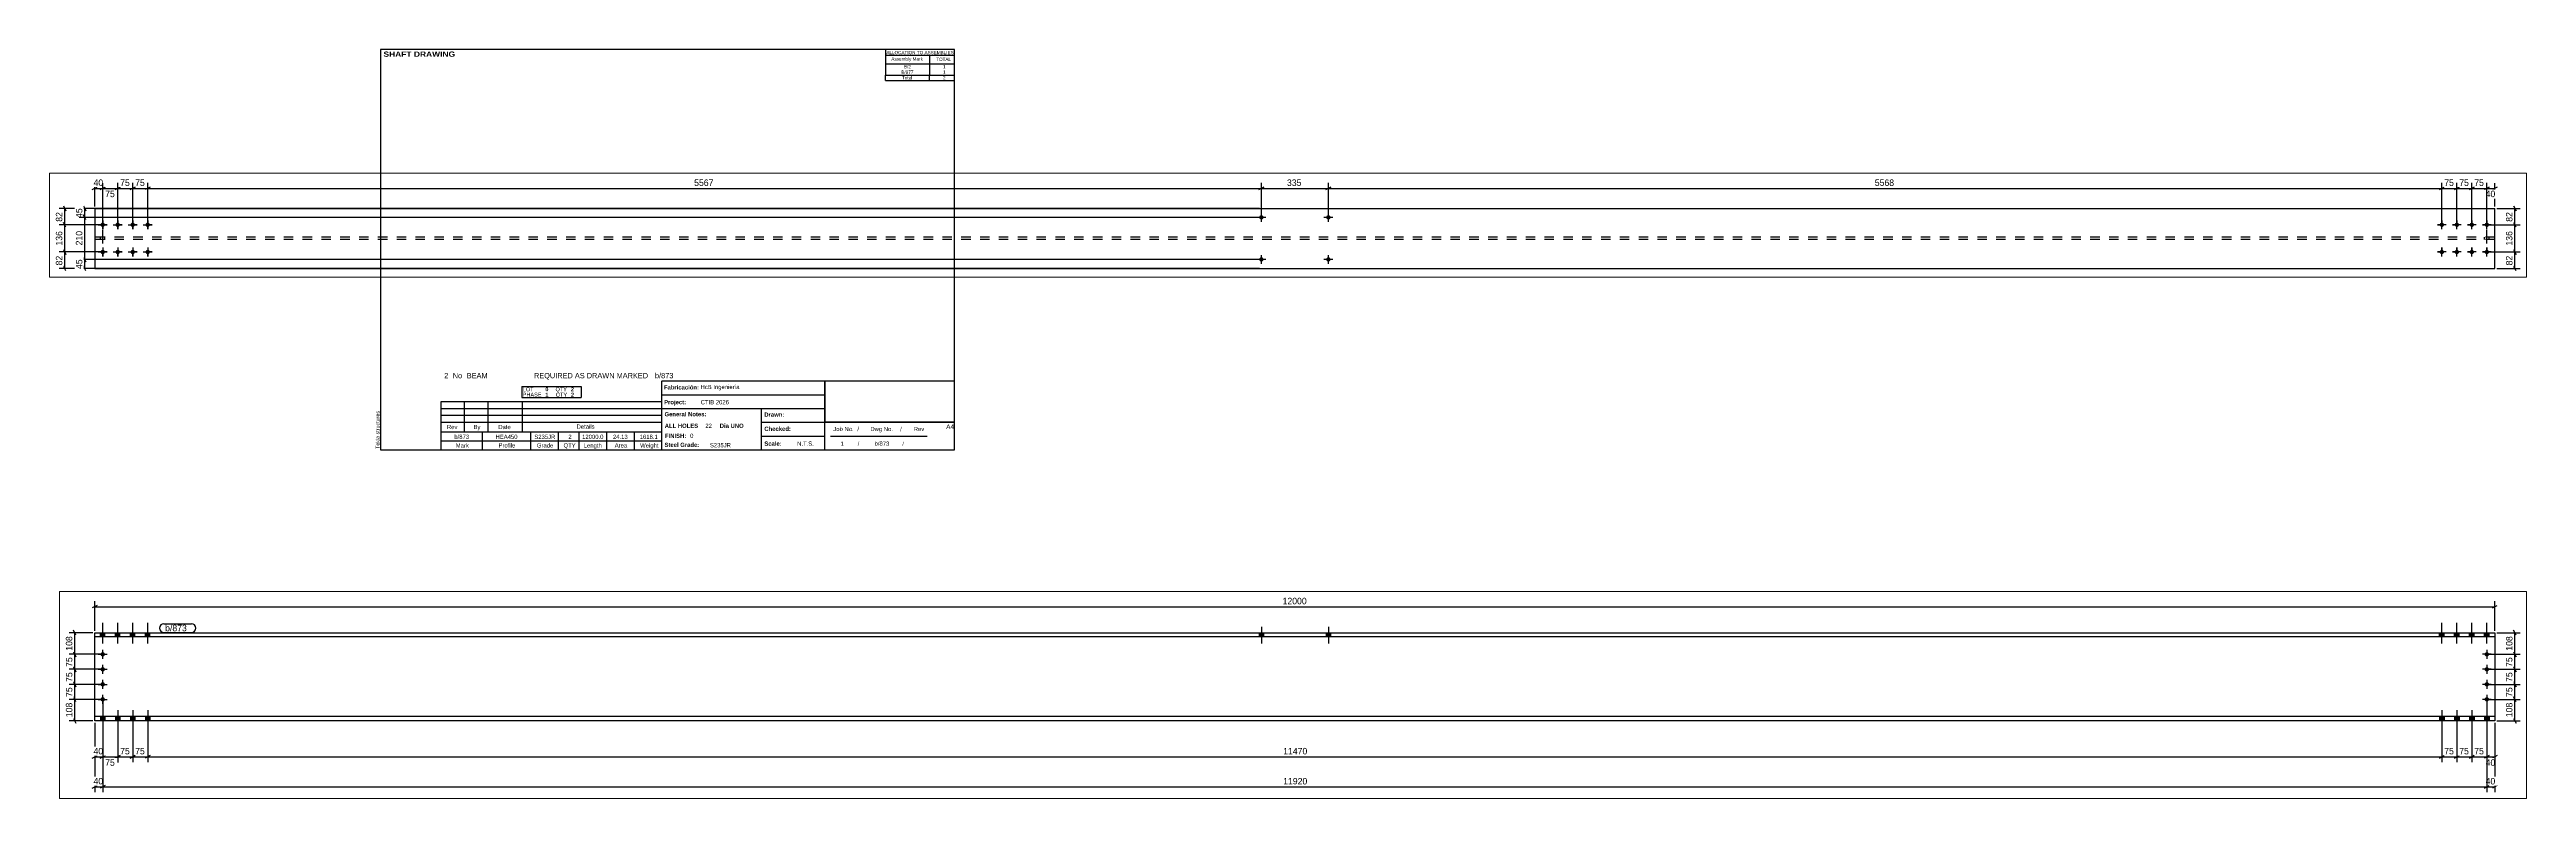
# Paper-space layout 'Layout1' of a CAD drawing. Header units: millimetres. Extents: x -160 to 1078, y -169 to 205.
# The model-space entities are those that its viewports show. They can reach past a viewport. Long polylines and large blocks are cut down to what shows.
import ezdxf

# ---------------------------------------------------------------- set-up
doc = ezdxf.new("R2010")
doc.units = ezdxf.units.MM
doc.linetypes.add('DXK_LINE_DOT2', pattern=[3.9198, 1.9599, -1.9599])
doc.linetypes.add('DXK_LINE_DOT4', pattern=[0.9408, 0.4704, -0.4704])
doc.layers.add('Viewport layer', color=7, linetype='Continuous', plot=False)
doc.styles.add('Arial', font='ARIAL.TTF', dxfattribs={"height": 0.2})
doc.styles.add('Arial Black', font='ARIBLK.TTF', dxfattribs={"height": 0.2})
doc.styles.add('Arial Bold', font='ARIALBD.TTF', dxfattribs={"height": 0.2})
doc.styles.add('Comic Sans MS', font='COMIC.TTF', dxfattribs={"height": 0.2})

msp = doc.modelspace()

# ---------------------------------------------------------------- hatches: boundary and pattern name
at = {"linetype": 'Continuous'}
for points in [[(17611, 828), (17589, 828), (17589, 807), (17611, 807)], [(17611, 828), (17589, 828), (17589, 807), (17611, 807)], [(17686, 828), (17664, 828), (17664, 807), (17686, 807)], [(17686, 828), (17664, 828), (17664, 807), (17686, 807)], [(17761, 828), (17739, 828), (17739, 807), (17761, 807)], [(17761, 828), (17739, 828), (17739, 807), (17761, 807)], [(17836, 828), (17814, 828), (17814, 807), (17836, 807)], [(17836, 828), (17814, 828), (17814, 807), (17836, 807)], [(23404, 828), (23382, 828), (23382, 807), (23404, 807)], [(23404, 828), (23382, 828), (23382, 807), (23404, 807)], [(23739, 828), (23717, 828), (23717, 807), (23739, 807)], [(23739, 828), (23717, 828), (23717, 807), (23739, 807)], [(29284, 807), (29306, 807), (29306, 828), (29284, 828)], [(29284, 807), (29306, 807), (29306, 828), (29284, 828)], [(29359, 807), (29381, 807), (29381, 828), (29359, 828)], [(29359, 807), (29381, 807), (29381, 828), (29359, 828)], [(29434, 807), (29456, 807), (29456, 828), (29434, 828)], [(29434, 807), (29456, 807), (29456, 828), (29434, 828)], [(29509, 807), (29531, 807), (29531, 828), (29509, 828)], [(29509, 807), (29531, 807), (29531, 828), (29509, 828)], [(17600, 731, -1), (17600, 709, -1)], [(17600, 656, -1), (17600, 634, -1)], [(29520, 709, -1), (29520, 731, -1)], [(29520, 634, -1), (29520, 656, -1)], [(17600, 581, -1), (17600, 559, -1)], [(17600, 506, -1), (17600, 484, -1)], [(29520, 559, -1), (29520, 581, -1)], [(29520, 484, -1), (29520, 506, -1)], [(17611, 409), (17589, 409), (17589, 388), (17611, 388)], [(17611, 409), (17589, 409), (17589, 388), (17611, 388)], [(17686, 409), (17664, 409), (17664, 388), (17686, 388)], [(17686, 409), (17664, 409), (17664, 388), (17686, 388)], [(17761, 409), (17739, 409), (17739, 388), (17761, 388)], [(17761, 409), (17739, 409), (17739, 388), (17761, 388)], [(17836, 409), (17814, 409), (17814, 388), (17836, 388)], [(17836, 409), (17814, 409), (17814, 388), (17836, 388)], [(29284, 388), (29306, 388), (29306, 409), (29284, 409)], [(29284, 388), (29306, 388), (29306, 409), (29284, 409)], [(29359, 388), (29381, 388), (29381, 409), (29359, 409)], [(29359, 388), (29381, 388), (29381, 409), (29359, 409)], [(29434, 388), (29456, 388), (29456, 409), (29434, 409)], [(29434, 388), (29456, 388), (29456, 409), (29434, 409)], [(29509, 388), (29531, 388), (29531, 409), (29509, 409)], [(29509, 388), (29531, 388), (29531, 409), (29509, 409)], [(266, 273, -1), (266, 251, -1)], [(341, 273, -1), (341, 251, -1)], [(416, 273, -1), (416, 251, -1)], [(491, 273, -1), (491, 251, -1)], [(6048, 299, -1), (6070, 299, -1)], [(6383, 299, -1), (6405, 299, -1)], [(11961, 251, -1), (11961, 273, -1)], [(12036, 251, -1), (12036, 273, -1)], [(12111, 251, -1), (12111, 273, -1)], [(12186, 251, -1), (12186, 273, -1)], [(266, 137, -1), (266, 115, -1)], [(341, 137, -1), (341, 115, -1)], [(416, 137, -1), (416, 115, -1)], [(491, 137, -1), (491, 115, -1)], [(11961, 115, -1), (11961, 137, -1)], [(12036, 115, -1), (12036, 137, -1)], [(12111, 115, -1), (12111, 137, -1)], [(12186, 115, -1), (12186, 137, -1)], [(6048, 89, -1), (6070, 89, -1)], [(6383, 89, -1), (6405, 89, -1)]]:
    msp.add_hatch(color=3, dxfattribs=at).paths.add_polyline_path(points)

# ---------------------------------------------------------------- linework, layer by layer
at = {"color": 8, "linetype": 'Continuous'}
for p, q in [((17572, 964), (17548, 952)), ((17560, 838), (17560, 986)), ((17560, 958), (29560, 958)), ((29548, 952), (29572, 964)), ((29560, 838), (29560, 986)), ((17550, 828), (17432, 828)), ((17466, 816), (17454, 840)), ((29570, 828), (29686, 828)), ((29666, 816), (29654, 840)), ((29660, 720), (29660, 828)), ((17590, 720), (17432, 720)), ((17590, 645), (17432, 645)), ((17454, 732), (17466, 708)), ((17466, 633), (17454, 657)), ((17460, 645), (17460, 720)), ((29530, 720), (29686, 720)), ((29530, 645), (29686, 645)), ((29654, 732), (29666, 708)), ((29666, 633), (29654, 657)), ((17590, 570), (17432, 570)), ((17466, 558), (17454, 582)), ((17466, 483), (17454, 507)), ((29530, 570), (29686, 570)), ((29654, 582), (29666, 558)), ((29666, 483), (29654, 507)), ((29660, 495), (29660, 570)), ((214, 438), (238, 450)), ((226, 354), (226, 472)), ((226, 444), (266, 444)), ((278, 450), (254, 438)), ((266, 272), (266, 472)), ((341, 272), (341, 470)), ((404, 438), (428, 450)), ((416, 272), (416, 472)), ((416, 444), (491, 444)), ((503, 450), (479, 438)), ((503, 450), (479, 438)), ((491, 272), (491, 472)), ((491, 272), (491, 472)), ((491, 444), (6059, 444)), ((6071, 450), (6047, 438)), ((6047, 438), (6071, 450)), ((6059, 309), (6059, 472)), ((6059, 309), (6059, 472)), ((6059, 444), (6394, 444)), ((6382, 438), (6406, 450)), ((6406, 450), (6382, 438)), ((6394, 309), (6394, 472)), ((6394, 309), (6394, 472)), ((11949, 438), (11973, 450)), ((11961, 272), (11961, 472)), ((11961, 444), (12036, 444)), ((12048, 450), (12024, 438)), ((12036, 272), (12036, 472)), ((12111, 272), (12111, 472)), ((12174, 438), (12198, 450)), ((12186, 272), (12186, 470)), ((12186, 444), (12226, 444)), ((12238, 450), (12214, 438)), ((12226, 354), (12226, 470)), ((17590, 495), (17432, 495)), ((17550, 388), (17432, 388)), ((17454, 400), (17466, 376)), ((17460, 388), (17460, 495)), ((17560, 378), (17560, 32)), ((17600, 485), (17600, 32)), ((17600, 485), (17600, 179)), ((29520, 485), (29520, 179)), ((29530, 495), (29686, 495)), ((29560, 378), (29560, 179)), ((29570, 388), (29686, 388)), ((29654, 400), (29666, 376)), ((256, 262), (48, 262)), ((70, 356), (82, 332)), ((82, 250), (70, 274)), ((76, 262), (76, 344)), ((6049, 299), (148, 299)), ((170, 356), (182, 332)), ((182, 287), (170, 311)), ((176, 299), (176, 344)), ((12196, 262), (12352, 262)), ((12320, 356), (12332, 332)), ((12332, 250), (12320, 274)), ((17675, 343), (17675, 182)), ((17750, 343), (17750, 182)), ((17825, 343), (17825, 182)), ((17825, 343), (17825, 182)), ((29295, 343), (29295, 182)), ((29370, 343), (29370, 182)), ((29445, 343), (29445, 182)), ((256, 126), (48, 126)), ((70, 138), (82, 114)), ((76, 44), (76, 126)), ((12196, 126), (12352, 126)), ((12320, 138), (12332, 114)), ((12326, 44), (12326, 126)), ((17588, 202), (17612, 214)), ((17663, 202), (17687, 214)), ((17738, 202), (17762, 214)), ((17750, 208), (17825, 208)), ((17837, 214), (17813, 202)), ((17837, 214), (17813, 202)), ((29283, 202), (29307, 214)), ((29295, 208), (29370, 208)), ((29382, 214), (29358, 202)), ((29508, 202), (29532, 214)), ((29520, 208), (29560, 208)), ((29572, 214), (29548, 202)), ((216, 44), (48, 44)), ((82, 32), (70, 56)), ((6049, 89), (148, 89)), ((6049, 89), (148, 89)), ((6049, 44), (148, 44)), ((170, 101), (182, 77)), ((182, 32), (170, 56)), ((176, 44), (176, 89)), ((12236, 44), (12352, 44)), ((12332, 32), (12320, 56)), ((17548, 52), (17572, 64)), ((17560, 58), (17600, 58)), ((17612, 64), (17588, 52)), ((29508, 52), (29532, 64)), ((29520, 58), (29560, 58)), ((29572, 64), (29548, 52))]:
    msp.add_line(p, q, dxfattribs=at)
at = {"color": 3, "linetype": 'Continuous'}
for p, q in [((17600, 774), (17600, 878)), ((17600, 774), (17600, 878)), ((17675, 774), (17675, 878)), ((17675, 774), (17675, 878)), ((17750, 774), (17750, 878)), ((17750, 774), (17750, 878)), ((17825, 774), (17825, 878)), ((17825, 774), (17825, 878)), ((29295, 774), (29295, 878)), ((29295, 774), (29295, 878)), ((29370, 774), (29370, 878)), ((29370, 774), (29370, 878)), ((29445, 774), (29445, 878)), ((29445, 774), (29445, 878)), ((29520, 774), (29520, 878)), ((29520, 774), (29520, 878)), ((17589, 807), (17589, 828)), ((17589, 807), (17589, 828)), ((17611, 807), (17611, 828)), ((17611, 807), (17611, 828)), ((17664, 807), (17664, 828)), ((17664, 807), (17664, 828)), ((17686, 807), (17686, 828)), ((17686, 807), (17686, 828)), ((17739, 807), (17739, 828)), ((17739, 807), (17739, 828)), ((17761, 807), (17761, 828)), ((17761, 807), (17761, 828)), ((17814, 807), (17814, 828)), ((17814, 807), (17814, 828)), ((17836, 807), (17836, 828)), ((17836, 807), (17836, 828)), ((23382, 828), (23382, 807)), ((23382, 828), (23382, 807)), ((23393, 857), (23393, 774)), ((23393, 857), (23393, 774)), ((23404, 828), (23404, 807)), ((23404, 828), (23404, 807)), ((23717, 828), (23717, 807)), ((23717, 828), (23717, 807)), ((23728, 857), (23728, 774)), ((23728, 857), (23728, 774)), ((23739, 828), (23739, 807)), ((23739, 828), (23739, 807)), ((29284, 807), (29284, 828)), ((29284, 807), (29284, 828)), ((29306, 807), (29306, 828)), ((29306, 807), (29306, 828)), ((29359, 807), (29359, 828)), ((29359, 807), (29359, 828)), ((29381, 807), (29381, 828)), ((29381, 807), (29381, 828)), ((29434, 807), (29434, 828)), ((29434, 807), (29434, 828)), ((29456, 807), (29456, 828)), ((29456, 807), (29456, 828)), ((29509, 807), (29509, 828)), ((29509, 807), (29509, 828)), ((29531, 807), (29531, 828)), ((29531, 807), (29531, 828)), ((17578, 720), (17622, 720)), ((17578, 645), (17622, 645)), ((17600, 698), (17600, 742)), ((17600, 623), (17600, 667)), ((29542, 720), (29498, 720)), ((29542, 645), (29498, 645)), ((29520, 742), (29520, 698)), ((29520, 667), (29520, 623)), ((17578, 570), (17622, 570)), ((17600, 548), (17600, 592)), ((17600, 473), (17600, 517)), ((29542, 570), (29498, 570)), ((29520, 592), (29520, 548)), ((29520, 517), (29520, 473)), ((17578, 495), (17622, 495)), ((17589, 409), (17589, 388)), ((17589, 409), (17589, 388)), ((17600, 441), (17600, 338)), ((17600, 441), (17600, 338)), ((17611, 409), (17611, 388)), ((17611, 409), (17611, 388)), ((17664, 409), (17664, 388)), ((17664, 409), (17664, 388)), ((17675, 441), (17675, 338)), ((17675, 441), (17675, 338)), ((17686, 409), (17686, 388)), ((17686, 409), (17686, 388)), ((17739, 409), (17739, 388)), ((17739, 409), (17739, 388)), ((17750, 441), (17750, 338)), ((17750, 441), (17750, 338)), ((17761, 409), (17761, 388)), ((17761, 409), (17761, 388)), ((17814, 409), (17814, 388)), ((17814, 409), (17814, 388)), ((17825, 441), (17825, 338)), ((17825, 441), (17825, 338)), ((17836, 409), (17836, 388)), ((17836, 409), (17836, 388)), ((29284, 409), (29284, 388)), ((29284, 409), (29284, 388)), ((29295, 441), (29295, 338)), ((29295, 441), (29295, 338)), ((29306, 409), (29306, 388)), ((29306, 409), (29306, 388)), ((29359, 409), (29359, 388)), ((29359, 409), (29359, 388)), ((29370, 441), (29370, 338)), ((29370, 441), (29370, 338)), ((29381, 409), (29381, 388)), ((29381, 409), (29381, 388)), ((29434, 409), (29434, 388)), ((29434, 409), (29434, 388)), ((29445, 441), (29445, 338)), ((29445, 441), (29445, 338)), ((29456, 409), (29456, 388)), ((29456, 409), (29456, 388)), ((29542, 495), (29498, 495)), ((29509, 409), (29509, 388)), ((29509, 409), (29509, 388)), ((29520, 441), (29520, 338)), ((29520, 441), (29520, 338)), ((29531, 409), (29531, 388)), ((29531, 409), (29531, 388)), ((244, 262), (288, 262)), ((244, 262), (259, 262)), ((266, 284), (266, 240)), ((266, 284), (266, 269)), ((266, 240), (266, 254)), ((288, 262), (274, 262)), ((319, 262), (363, 262)), ((319, 262), (334, 262)), ((341, 284), (341, 240)), ((341, 284), (341, 269)), ((341, 240), (341, 254)), ((363, 262), (349, 262)), ((394, 262), (438, 262)), ((394, 262), (409, 262)), ((416, 284), (416, 240)), ((416, 284), (416, 269)), ((416, 240), (416, 254)), ((438, 262), (424, 262)), ((469, 262), (513, 262)), ((469, 262), (484, 262)), ((491, 284), (491, 240)), ((491, 284), (491, 269)), ((491, 240), (491, 254)), ((513, 262), (499, 262)), ((6081, 299), (6037, 299)), ((6059, 277), (6059, 321)), ((6416, 299), (6372, 299)), ((6394, 277), (6394, 321)), ((11983, 262), (11939, 262)), ((11939, 262), (11954, 262)), ((11961, 240), (11961, 284)), ((11961, 284), (11961, 269)), ((11961, 240), (11961, 254)), ((11983, 262), (11969, 262)), ((12058, 262), (12014, 262)), ((12014, 262), (12029, 262)), ((12036, 240), (12036, 284)), ((12036, 284), (12036, 269)), ((12036, 240), (12036, 254)), ((12058, 262), (12044, 262)), ((12133, 262), (12089, 262)), ((12089, 262), (12104, 262)), ((12111, 240), (12111, 284)), ((12111, 284), (12111, 269)), ((12111, 240), (12111, 254)), ((12133, 262), (12119, 262)), ((12208, 262), (12164, 262)), ((12164, 262), (12179, 262)), ((12186, 240), (12186, 284)), ((12186, 284), (12186, 269)), ((12186, 240), (12186, 254)), ((12208, 262), (12194, 262)), ((244, 126), (288, 126)), ((244, 126), (259, 126)), ((266, 148), (266, 104)), ((266, 148), (266, 134)), ((288, 126), (274, 126)), ((319, 126), (363, 126)), ((319, 126), (334, 126)), ((341, 148), (341, 104)), ((341, 148), (341, 134)), ((363, 126), (349, 126)), ((394, 126), (438, 126)), ((394, 126), (409, 126)), ((416, 148), (416, 104)), ((416, 148), (416, 134)), ((438, 126), (424, 126)), ((469, 126), (513, 126)), ((469, 126), (484, 126)), ((491, 148), (491, 104)), ((491, 148), (491, 134)), ((513, 126), (499, 126)), ((11983, 126), (11939, 126)), ((11939, 126), (11954, 126)), ((11961, 104), (11961, 148)), ((11961, 148), (11961, 134)), ((11983, 126), (11969, 126)), ((12058, 126), (12014, 126)), ((12014, 126), (12029, 126)), ((12036, 104), (12036, 148)), ((12036, 148), (12036, 134)), ((12058, 126), (12044, 126)), ((12133, 126), (12089, 126)), ((12089, 126), (12104, 126)), ((12111, 104), (12111, 148)), ((12111, 148), (12111, 134)), ((12133, 126), (12119, 126)), ((12208, 126), (12164, 126)), ((12164, 126), (12179, 126)), ((12186, 104), (12186, 148)), ((12186, 148), (12186, 134)), ((12208, 126), (12194, 126)), ((266, 104), (266, 119)), ((341, 104), (341, 119)), ((416, 104), (416, 119)), ((491, 104), (491, 119)), ((6081, 89), (6037, 89)), ((6059, 67), (6059, 111)), ((6416, 89), (6372, 89)), ((6394, 67), (6394, 111)), ((11961, 104), (11961, 119)), ((12036, 104), (12036, 119)), ((12111, 104), (12111, 119)), ((12186, 104), (12186, 119))]:
    msp.add_line(p, q, dxfattribs=at)
at = {"color": 7, "linetype": 'Continuous'}
for p, q in [((17560, 388), (17560, 828)), ((17560, 828), (29560, 828)), ((29560, 807), (17560, 807)), ((29560, 828), (29560, 388)), ((29560, 409), (17560, 409)), ((29560, 388), (17560, 388)), ((226, 344), (226, 44)), ((226, 344), (12226, 344)), ((12226, 44), (12226, 344)), ((226, 44), (12226, 44))]:
    msp.add_line(p, q, dxfattribs=at)
at = {"color": 7, "linetype": 'DXK_LINE_DOT4'}
for p, q in [((12226, 200), (226, 200)), ((12226, 188), (226, 188))]:
    msp.add_line(p, q, dxfattribs=at)
at = {"color": 3, "linetype": 'DXK_LINE_DOT2'}
for p, q in [((255, 188), (255, 200)), ((255, 188), (255, 200)), ((255, 188), (255, 200)), ((255, 188), (255, 200)), ((266, 169), (266, 237)), ((266, 169), (266, 237)), ((266, 169), (266, 237)), ((266, 169), (266, 237)), ((277, 188), (277, 200)), ((277, 188), (277, 200)), ((277, 188), (277, 200)), ((277, 188), (277, 200)), ((12175, 188), (12175, 200)), ((12175, 188), (12175, 200)), ((12175, 188), (12175, 200)), ((12175, 188), (12175, 200)), ((12186, 169), (12186, 237)), ((12186, 169), (12186, 237)), ((12186, 169), (12186, 237)), ((12186, 169), (12186, 237)), ((12197, 188), (12197, 200)), ((12197, 188), (12197, 200)), ((12197, 188), (12197, 200)), ((12197, 188), (12197, 200))]:
    msp.add_line(p, q, dxfattribs=at)

# ---------------------------------------------------------------- next in the draw order: wipeouts: each hides what was drawn before it
at = {"color": 0}
for points in [[(23629, 964), (23629, 1008), (23492, 1008), (23492, 964)], [(18038, 835), (18038, 867), (17912, 867), (17912, 835)], [(29654, 816), (29610, 816), (29610, 732), (29654, 732)], [(17454, 715), (17410, 715), (17410, 650), (17454, 650)], [(29654, 565), (29610, 565), (29610, 500), (29654, 500)], [(279, 450), (279, 495), (214, 495), (214, 450)], [(486, 450), (486, 495), (421, 495), (421, 450)], [(3334, 450), (3334, 495), (3217, 495), (3217, 450)], [(6272, 450), (6272, 495), (6181, 495), (6181, 450)], [(12031, 450), (12031, 495), (11966, 495), (11966, 450)], [(12239, 393), (12239, 438), (12174, 438), (12174, 393)], [(17454, 483), (17410, 483), (17410, 399), (17454, 399)], [(29365, 214), (29365, 258), (29300, 258), (29300, 214)], [(29573, 157), (29573, 202), (29508, 202), (29508, 157)], [(70, 118), (26, 118), (26, 53), (70, 53)], [(12320, 118), (12276, 118), (12276, 53), (12320, 53)], [(17613, 64), (17613, 108), (17548, 108), (17548, 64)]]:
    msp.add_wipeout(points, dxfattribs=at)

# ---------------------------------------------------------------- next in the draw order: linework, layer by layer
at = {"color": 8, "linetype": 'Continuous'}
for p, q in [((17460, 720), (17460, 828)), ((17590, 720), (17432, 720)), ((17590, 645), (17432, 645)), ((17454, 732), (17466, 708)), ((17454, 657), (17466, 633)), ((17460, 570), (17460, 645)), ((29530, 720), (29686, 720)), ((29654, 732), (29666, 708)), ((29660, 645), (29660, 720)), ((17466, 483), (17454, 507)), ((29530, 570), (29686, 570)), ((29666, 558), (29654, 582)), ((29666, 483), (29654, 507)), ((254, 438), (278, 450)), ((266, 272), (266, 470)), ((266, 444), (341, 444)), ((353, 450), (329, 438)), ((428, 450), (404, 438)), ((416, 272), (416, 472)), ((6394, 444), (11961, 444)), ((11949, 438), (11973, 450)), ((11961, 272), (11961, 472)), ((12024, 438), (12048, 450)), ((12036, 272), (12036, 472)), ((12099, 438), (12123, 450)), ((12111, 444), (12186, 444)), ((12198, 450), (12174, 438)), ((12186, 272), (12186, 472)), ((17590, 495), (17432, 495)), ((29520, 485), (29520, 182)), ((29530, 495), (29686, 495)), ((29660, 388), (29660, 495)), ((12236, 344), (12352, 344)), ((12326, 126), (12326, 262)), ((29295, 343), (29295, 182)), ((29370, 343), (29370, 182)), ((12196, 126), (12352, 126)), ((12320, 138), (12332, 114)), ((17825, 208), (29295, 208)), ((29283, 202), (29307, 214)), ((29358, 202), (29382, 214)), ((29433, 202), (29457, 214)), ((29445, 208), (29520, 208)), ((29532, 214), (29508, 202)), ((17612, 64), (17588, 52))]:
    msp.add_line(p, q, dxfattribs=at)

# ---------------------------------------------------------------- next in the draw order: texts
at = {"color": 3, "style": 'Comic Sans MS'}
for s, p in [('12000', (23499, 970)), ('40', (220, 456)), ('75', (428, 456)), ('5567', (3223, 456)), ('335', (6187, 456)), ('75', (11973, 456)), ('40', (12180, 400)), ('75', (29307, 220)), ('40', (29514, 163)), ('40', (17554, 70))]:
    msp.add_text(s, height=32.4, dxfattribs=at).set_placement(p)
for s, p in [('108', (29648, 738)), ('75', (17448, 657)), ('75', (29648, 507)), ('108', (17448, 406)), ('82', (64, 59)), ('82', (12314, 59))]:
    msp.add_text(s, height=32.4, rotation=90.0002, dxfattribs=at).set_placement(p)

# ---------------------------------------------------------------- next in the draw order: wipeouts: each hides what was drawn before it
at = {"color": 0}
msp.add_wipeout([(18038, 835), (18038, 867), (17912, 867), (17912, 835)], dxfattribs=at)

# ---------------------------------------------------------------- next in the draw order: linework, layer by layer
at = {"color": 7, "linetype": 'Continuous'}
for p, q in [((17906, 873), (18044, 873)), ((17906, 829), (18044, 829))]:
    msp.add_line(p, q, dxfattribs=at)
for centre, start, end in [((17906, 851), 90, 270), ((18044, 851), 270, 90)]:
    msp.add_arc(centre, 22, start, end, dxfattribs=at)

# ---------------------------------------------------------------- next in the draw order: texts
at = {"color": 3, "style": 'Comic Sans MS'}
msp.add_text('b/873', height=32.4, dxfattribs=at).set_placement((17912, 835))

# ---------------------------------------------------------------- next in the draw order: wipeouts: each hides what was drawn before it
at = {"color": 0}
for points in [[(17454, 816), (17410, 816), (17410, 732), (17454, 732)], [(17454, 640), (17410, 640), (17410, 575), (17454, 575)], [(29654, 715), (29610, 715), (29610, 650), (29654, 650)], [(336, 393), (336, 438), (271, 438), (271, 393)], [(9236, 450), (9236, 495), (9119, 495), (9119, 450)], [(12181, 450), (12181, 495), (12116, 495), (12116, 450)], [(17820, 214), (17820, 258), (17755, 258), (17755, 214)], [(23625, 214), (23625, 258), (23496, 258), (23496, 214)], [(29515, 214), (29515, 258), (29450, 258), (29450, 214)], [(12320, 236), (12276, 236), (12276, 152), (12320, 152)]]:
    msp.add_wipeout(points, dxfattribs=at)

# ---------------------------------------------------------------- next in the draw order: linework, layer by layer
at = {"color": 8, "linetype": 'Continuous'}
for p, q in [((29530, 645), (29686, 645)), ((29654, 657), (29666, 633)), ((29660, 570), (29660, 645)), ((17590, 570), (17432, 570)), ((17454, 582), (17466, 558)), ((17460, 495), (17460, 570)), ((329, 438), (353, 450)), ((341, 272), (341, 472)), ((341, 444), (416, 444)), ((12036, 444), (12111, 444)), ((12123, 450), (12099, 438)), ((12111, 272), (12111, 472)), ((29520, 485), (29520, 32)), ((29560, 378), (29560, 32)), ((216, 344), (48, 344)), ((6049, 344), (148, 344)), ((12196, 262), (12352, 262)), ((12332, 250), (12320, 274)), ((12326, 262), (12326, 344)), ((17750, 343), (17750, 182)), ((29445, 343), (29445, 182)), ((17675, 208), (17750, 208)), ((17762, 214), (17738, 202)), ((29370, 208), (29445, 208)), ((29457, 214), (29433, 202))]:
    msp.add_line(p, q, dxfattribs=at)

# ---------------------------------------------------------------- next in the draw order: texts
at = {"color": 3, "style": 'Comic Sans MS'}
for s, p in [('108', (17448, 738)), ('75', (17448, 582)), ('75', (29648, 657)), ('136', (12314, 158))]:
    msp.add_text(s, height=32.4, rotation=90.0002, dxfattribs=at).set_placement(p)
for s, p in [('75', (278, 400)), ('5568', (9126, 456)), ('75', (12123, 456)), ('75', (17762, 220)), ('11470', (23502, 220)), ('75', (29457, 220))]:
    msp.add_text(s, height=32.4, dxfattribs=at).set_placement(p)

# ---------------------------------------------------------------- next in the draw order: wipeouts: each hides what was drawn before it
at = {"color": 0}
for points in [[(29654, 640), (29610, 640), (29610, 575), (29654, 575)], [(17454, 565), (17410, 565), (17410, 500), (17454, 500)], [(411, 450), (411, 495), (346, 495), (346, 450)], [(12106, 450), (12106, 495), (12041, 495), (12041, 450)], [(29654, 483), (29610, 483), (29610, 399), (29654, 399)], [(70, 335), (26, 335), (26, 270), (70, 270)], [(12320, 335), (12276, 335), (12276, 270), (12320, 270)], [(17745, 214), (17745, 258), (17680, 258), (17680, 214)], [(29440, 214), (29440, 258), (29375, 258), (29375, 214)], [(29573, 64), (29573, 108), (29508, 108), (29508, 64)]]:
    msp.add_wipeout(points, dxfattribs=at)

# ---------------------------------------------------------------- next in the draw order: linework, layer by layer
at = {"color": 8, "linetype": 'Continuous'}
for p, q in [((29520, 485), (29520, 32)), ((17675, 343), (17675, 179)), ((17600, 208), (17675, 208)), ((17687, 214), (17663, 202)), ((17600, 58), (29520, 58)), ((29508, 52), (29532, 64))]:
    msp.add_line(p, q, dxfattribs=at)

# ---------------------------------------------------------------- next in the draw order: texts
at = {"color": 3, "style": 'Comic Sans MS'}
for s, p in [('75', (29648, 582)), ('75', (17448, 507)), ('108', (29648, 406)), ('82', (64, 277)), ('82', (12314, 277))]:
    msp.add_text(s, height=32.4, rotation=90.0002, dxfattribs=at).set_placement(p)
for s, p in [('75', (353, 456)), ('75', (12048, 456)), ('75', (17687, 220)), ('75', (29382, 220)), ('40', (29514, 70))]:
    msp.add_text(s, height=32.4, dxfattribs=at).set_placement(p)

# ---------------------------------------------------------------- next in the draw order: wipeouts: each hides what was drawn before it
at = {"color": 0}
for points in [[(170, 354), (126, 354), (126, 289), (170, 289)], [(17670, 157), (17670, 202), (17605, 202), (17605, 157)], [(23625, 64), (23625, 108), (23496, 108), (23496, 64)]]:
    msp.add_wipeout(points, dxfattribs=at)

# ---------------------------------------------------------------- next in the draw order: linework, layer by layer
at = {"color": 8, "linetype": 'Continuous'}
for p, q in [((17560, 378), (17560, 182)), ((17600, 485), (17600, 182)), ((6049, 299), (148, 299)), ((182, 287), (170, 311)), ((176, 89), (176, 299)), ((17548, 202), (17572, 214)), ((17560, 208), (17600, 208)), ((17612, 214), (17588, 202))]:
    msp.add_line(p, q, dxfattribs=at)

# ---------------------------------------------------------------- next in the draw order: texts
at = {"color": 3, "style": 'Comic Sans MS'}
msp.add_text('45', height=32.4, rotation=90.0002, dxfattribs=at).set_placement((164, 296))
for s, p in [('75', (17612, 163)), ('11920', (23502, 70))]:
    msp.add_text(s, height=32.4, dxfattribs=at).set_placement(p)

# ---------------------------------------------------------------- next in the draw order: wipeouts: each hides what was drawn before it
at = {"color": 0}
for points in [[(17613, 214), (17613, 258), (17548, 258), (17548, 214)], [(170, 237), (126, 237), (126, 152), (170, 152)]]:
    msp.add_wipeout(points, dxfattribs=at)

# ---------------------------------------------------------------- next in the draw order: linework, layer by layer
at = {"color": 8, "linetype": 'Continuous'}
for p, q in [((17600, 485), (17600, 32)), ((256, 262), (48, 262)), ((82, 250), (70, 274)), ((170, 101), (182, 77))]:
    msp.add_line(p, q, dxfattribs=at)

# ---------------------------------------------------------------- next in the draw order: texts
at = {"color": 3, "style": 'Comic Sans MS'}
msp.add_text('40', height=32.4, dxfattribs=at).set_placement((17554, 220))
msp.add_text('210', height=32.4, rotation=90.0002, dxfattribs=at).set_placement((164, 159))

# ---------------------------------------------------------------- next in the draw order: wipeouts: each hides what was drawn before it
at = {"color": 0}
msp.add_wipeout([(170, 99), (126, 99), (126, 34), (170, 34)], dxfattribs=at)

# ---------------------------------------------------------------- next in the draw order: linework, layer by layer
at = {"color": 8, "linetype": 'Continuous'}
for p, q in [((76, 126), (76, 262)), ((256, 126), (48, 126)), ((70, 138), (82, 114))]:
    msp.add_line(p, q, dxfattribs=at)

# ---------------------------------------------------------------- next in the draw order: texts
at = {"color": 3, "style": 'Comic Sans MS'}
msp.add_text('45', height=32.4, rotation=90.0002, dxfattribs=at).set_placement((164, 41))

# ---------------------------------------------------------------- next in the draw order: wipeouts: each hides what was drawn before it
at = {"color": 0}
msp.add_wipeout([(70, 236), (26, 236), (26, 152), (70, 152)], dxfattribs=at)

# ---------------------------------------------------------------- next in the draw order: texts
at = {"color": 3, "style": 'Comic Sans MS'}
msp.add_text('136', height=32.4, rotation=90.0002, dxfattribs=at).set_placement((64, 158))

psp = doc.layouts.get("Layout1")

# ---------------------------------------------------------------- linework, layer by layer
at = {"color": 5, "linetype": 'Continuous'}
for p, q in [((292, 205), (5, 205)), ((5, 205), (5, 5)), ((292, 5), (292, 205)), ((5, 5), (292, 5))]:
    psp.add_line(p, q, dxfattribs=at)
at = {"color": 7, "linetype": 'Continuous'}
for p, q in [((257.5, 205), (257.5, 197.8)), ((257.6, 202.2), (292, 202.2)), ((279.5, 202.2), (279.5, 197.8)), ((257.5, 197.8), (257.5, 195)), ((257.5, 195), (257.5, 192.2)), ((257.5, 189.5), (257.5, 192.2)), ((257.5, 192.2), (292, 192.2)), ((257.5, 189.5), (292, 189.5)), ((257.6, 197.8), (292, 197.8)), ((279.5, 197.8), (279.5, 195)), ((279.5, 195), (279.5, 192.2)), ((279.5, 189.5), (279.5, 192.2)), ((145.7, 5), (145.7, 39.5)), ((145.8, 39.5), (292, 39.5)), ((227.1, 5), (227.1, 39.5)), ((35.3, 14), (35.3, 29.2)), ((35.3, 29.2), (145.7, 29.2)), ((35.3, 25.7), (145.7, 25.7)), ((47, 14), (47, 29.2)), ((58.8, 14), (58.8, 29.2)), ((75.7, 36.7), (105.3, 36.7)), ((75.7, 36.7), (75.7, 34)), ((75.7, 34), (75.7, 31.2)), ((75.7, 31.2), (105.3, 31.2)), ((76, 14), (76, 29.2)), ((105.3, 36.7), (105.3, 34)), ((105.3, 34), (105.3, 31.2)), ((145.7, 32.6), (227.1, 32.6)), ((145.7, 14), (145.7, 29.2)), ((145.7, 25.7), (227.1, 25.7)), ((195.4, 5), (195.4, 25.7)), ((35.3, 22.3), (145.7, 22.3)), ((35.3, 18.8), (145.7, 18.8)), ((35.3, 9.5), (35.3, 14)), ((35.3, 14), (145.7, 14)), ((56, 9.5), (56, 14)), ((80.2, 9.5), (80.2, 14)), ((94, 9.5), (94, 14)), ((104.3, 9.5), (104.3, 14)), ((118.1, 9.5), (118.1, 14)), ((131.9, 9.5), (131.9, 14)), ((195.4, 18.8), (292, 18.8)), ((35.3, 9.5), (145.7, 9.5)), ((35.3, 5), (35.3, 9.5)), ((56, 5), (56, 9.5)), ((80.2, 5), (80.2, 9.5)), ((94, 5), (94, 9.5)), ((104.3, 5), (104.3, 9.5)), ((118.1, 5), (118.1, 9.5)), ((131.9, 5), (131.9, 9.5)), ((195.4, 11.9), (227.1, 11.9)), ((230, 11.9), (278.3, 11.9))]:
    psp.add_line(p, q, dxfattribs=at)
at = {"color": 2, "linetype": 'Continuous'}
for p, q in [((227.3, 39.5), (291.9, 39.5)), ((227.3, 19), (227.3, 39.5)), ((292, 19), (292, 39.5)), ((227.3, 19), (291.9, 19))]:
    psp.add_line(p, q, dxfattribs=at)

# ---------------------------------------------------------------- texts
at = {"color": 7}
for s, height, style, p in [(' SHAFT DRAWING', 2.634, 'Arial Black', (5.3, 201.4)), ('ALLOCATION TO ASSEMBLIES', 1.648, 'Arial', (257.9, 202.7)), ('Assembly Mark', 1.648, 'Arial', (260.4, 199.5)), ('TOTAL', 1.65, 'Arial', (282.8, 199.3)), ('2', 2.64, 'Arial', (36.8, 40.8)), ('No', 2.64, 'Arial', (41.1, 40.8)), ('BEAM', 2.64, 'Arial', (48.1, 40.8)), ('REQUIRED AS DRAWN MARKED', 2.636, 'Arial', (81.7, 40.8)), ('b/873', 2.64, 'Arial', (142.2, 40.8)), ('b/873', 2.11, 'Arial', (41.9, 10.5)), ('HEA450', 2.11, 'Arial', (62.5, 10.5)), ('S235JR', 2.11, 'Arial', (81.9, 10.5)), ('2', 2.11, 'Arial', (98.9, 10.5)), ('12000.0', 2.11, 'Arial', (105.8, 10.5)), ('24.13', 2.11, 'Arial', (121.2, 10.5)), ('1618.1', 2.11, 'Arial', (134.6, 10.5)), ('FINISH:', 2.11, 'Arial Bold', (147.2, 11)), ('0', 2.11, 'Arial', (159.8, 11))]:
    psp.add_text(s, height=height, dxfattribs=dict(at, style=style)).set_placement(p)
at = {"color": 7, "linetype": 'Continuous'}
for s, height, style, p in [('B/977', 1.65, 'Arial', (265.4, 192.9)), ('Total', 1.65, 'Arial', (265.7, 190.1)), ('B/2', 1.65, 'Arial', (266.7, 195.6)), ('2', 1.65, 'Arial', (286.2, 190.1)), ('1', 1.65, 'Arial', (286.2, 195.6)), ('1', 1.65, 'Arial', (286.2, 192.9)), ('Fabricación:', 2.107, 'Arial Bold', (146.7, 35.2)), ('HcB Ingeniería', 2.109, 'Arial', (165, 35.4)), ('LOT', 1.98, 'Arial', (76.1, 34.3)), ('PHASE', 1.98, 'Arial', (76.1, 31.6)), ('0', 1.98, 'Arial Bold', (87.4, 34.3)), ('1', 1.98, 'Arial Bold', (87.4, 31.6)), ('QTY', 1.98, 'Arial', (92.5, 34.3)), ('QTY', 1.98, 'Arial', (92.6, 31.6)), ('2', 1.98, 'Arial Bold', (100.2, 34.3)), ('2', 1.98, 'Arial Bold', (100.2, 31.6)), ('Project:', 2.11, 'Arial Bold', (146.8, 27.8)), ('CTIB 2026', 2.11, 'Arial', (165.1, 27.8)), ('Rev', 2.11, 'Arial', (38.2, 15.4)), ('By', 2.11, 'Arial', (51.5, 15.4)), ('Date', 2.11, 'Arial', (63.9, 15.4)), ('Details', 2.11, 'Arial', (103, 15.6)), ('General Notes:', 2.107, 'Arial Bold', (147, 21.8)), ('ALL HOLES', 2.11, 'Arial Bold', (147.1, 16)), ('22', 2.11, 'Arial', (167.4, 16)), ('Dia UNO', 2.11, 'Arial Bold', (174.6, 16)), ('Drawn:', 2.11, 'Arial Bold', (196.9, 21.6)), ('Checked:', 2.11, 'Arial Bold', (196.9, 14.5)), ('Job No.', 2.11, 'Arial', (231.4, 14.4)), ('/', 2.11, 'Arial', (243.4, 14.4)), ('Dwg No.', 2.11, 'Arial', (249.9, 14.4)), ('/', 2.11, 'Arial', (264.8, 14.4)), ('Rev', 2.11, 'Arial', (271.6, 14.4)), ('A4', 2.31, 'Arial', (287.8, 15.4)), ('Mark', 2.11, 'Arial', (42.6, 6.2)), ('Profile', 2.11, 'Arial', (64, 6.2)), ('Grade', 2.11, 'Arial', (83.2, 6.2)), ('QTY', 2.11, 'Arial', (96.5, 6.2)), ('Length', 2.11, 'Arial', (106.6, 6.2)), ('Area', 2.11, 'Arial', (122.1, 6.2)), ('Weight', 2.11, 'Arial', (134.8, 6.2)), ('Steel Grade:', 2.107, 'Arial Bold', (147, 6.5)), ('S235JR', 2.11, 'Arial', (169.7, 6.3)), ('Scale:', 2.11, 'Arial Bold', (196.9, 7.1)), ('N.T.S.', 2.11, 'Arial', (213.3, 7.1)), ('1', 2.11, 'Arial', (235, 7.1)), ('/', 1.98, 'Arial', (243.6, 7.1)), ('b/873', 2.11, 'Arial', (252, 7.1)), ('/', 1.98, 'Arial', (265.9, 7.1))]:
    psp.add_text(s, height=height, dxfattribs=dict(at, style=style)).set_placement(p)
at = {"color": 174, "linetype": 'Continuous', "style": 'Arial'}
psp.add_text('Tekla structures', height=1.91, rotation=90, dxfattribs=at).set_placement((4.5, 5.5))

# ---------------------------------------------------------------- viewports
at = {"layer": 'Viewport layer', "view_target_point": (6192, 260.2)}
psp.add_viewport(center=(458.7, 117.3), size=(1238.4, 52.04), view_center_point=(0, 0), view_height=520.4, dxfattribs=at)
at = {"layer": 'Viewport layer', "view_target_point": (23551, 517)}
psp.add_viewport(center=(461.2, -117.4), size=(1233.4, 103.4), view_center_point=(0, 0), view_height=1034, status=3, dxfattribs=at)

doc.saveas('drawing.dxf')
